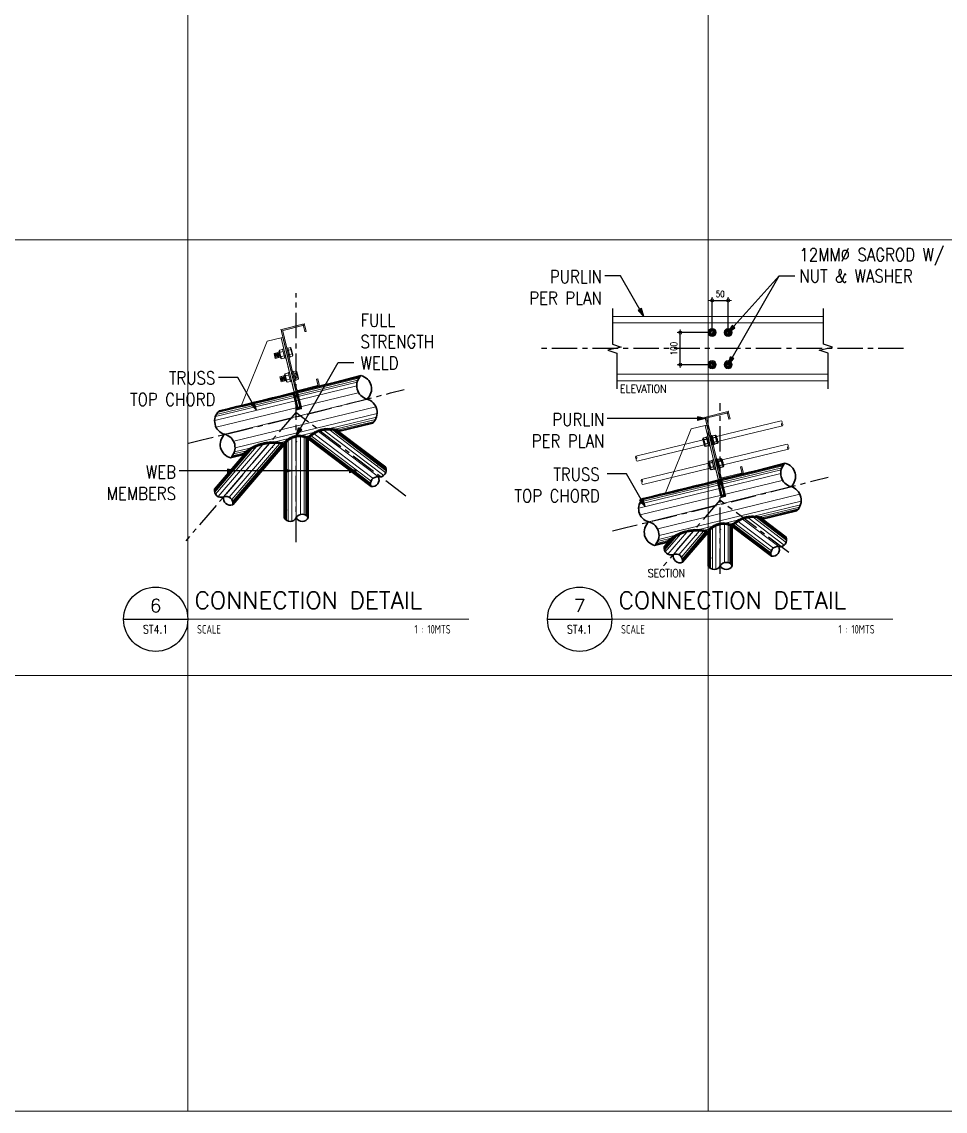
# Model space of a CAD drawing. Header units: millimetres. Extents: x -14320 to 437400, y -59080 to 73710.
# Drawn here: x 9203 to 12078, y 0 to 3390 of the extents above; entities that cross this region are included whole.
import ezdxf
from ezdxf.enums import TextEntityAlignment as Align

# ---------------------------------------------------------------- set-up
doc = ezdxf.new("R2010")
doc.units = ezdxf.units.MM
doc.header["$LTSCALE"] = 10
doc.header["$MEASUREMENT"] = 0
doc.linetypes.add('CENTER', pattern=[50.8, 31.75, -6.35, 6.35, -6.35])
for name, color, linetype in [('A-ANNO_DIM', 1, 'Continuous'), ('A-NEW', 240, 'Continuous'), ('A_LINE', 1, 'Continuous'), ('TARGET-MAIN', 1, 'Continuous')]:
    doc.layers.add(name, color=color, linetype=linetype)
for name, color, linetype, lineweight in [('A_DIM', 1, 'Continuous', 5), ('BOLT', 33, 'Continuous', 20), ('BOLT HOLES', 2, 'Continuous', 5), ('CEE STEEL PURLINS', 46, 'Continuous', 15), ('HATCH', 8, 'Continuous', 5), ('HATCH 000', 251, 'Continuous', 5), ('S-Anno-Text', 52, 'Continuous', 15), ('S-ANNO-WELD', 1, 'Continuous', 9), ('S-BEAM-IDEN', 2, 'Continuous', 9), ('S_Bolt', 9, 'Continuous', 9), ('S_BOLTS', 252, 'Continuous', 9), ('S_STEEL TRUSS', 5, 'Continuous', 30), ('SAG ROD', 33, 'Continuous', 15)]:
    doc.layers.add(name, color=color, linetype=linetype, lineweight=lineweight)
for name, color, linetype, lineweight, plot in [('GUIDE 000', 3, 'Continuous', 0, False), ('GUIDE 001', 214, 'Continuous', 0, False), ('S-DETL-GRID', 62, 'Continuous', 9, False)]:
    doc.layers.add(name, color=color, linetype=linetype, lineweight=lineweight, plot=plot)
doc.styles.add('1', font='simplex.shx', dxfattribs={"width": 0.85, "height": 40})
doc.styles.add('40', font='simplex.shx', dxfattribs={"width": 0.8, "height": 20})
doc.styles.add('ARCHITEXT', font='architxt.shx', dxfattribs={"width": 0.85})
doc.styles.add('SIMPLEX', font='SIMPLEX.shx', dxfattribs={"width": 1.1})
doc.dimstyles.new('ESCA10', dxfattribs={"dimtxt": 20, "dimasz": 0.25, "dimexe": 10, "dimexo": 10, "dimgap": 10, "dimtad": 1, "dimdec": 0, "dimrnd": 1, "dimdsep": 46, "dimtxsty": '40', "dimblk1": 'ESCADIM_ARW', "dimblk2": 'ESCADIM_ARW', "dimsah": 1, "dimcen": 50, "dimclrd": 1, "dimclre": 1, "dimclrt": 52, "dimadec": 0, "dimazin": 0, "dimtfac": 1, "dimtdec": 0, "dimtofl": 0, "dimtmove": 0, "dimatfit": 3, "dimldrblk": 'ESCADIM_ARW', "dimfxl": 1, "dimtolj": 1, "dimtzin": 0, "dimarcsym": 0})
doc.dimstyles.new('ESCA_ARW$7', dxfattribs={"dimtxt": 200, "dimasz": 1, "dimexe": 100, "dimexo": 100, "dimgap": 100, "dimtad": 1, "dimdec": 0, "dimrnd": 1, "dimdsep": 46, "dimtxsty": '1', "dimblk1": 'dim_arw', "dimblk2": 'dim_arw', "dimsah": 1, "dimcen": 50, "dimclrd": 1, "dimclre": 256, "dimclrt": 52, "dimadec": 0, "dimazin": 0, "dimtfac": 1, "dimtofl": 0, "dimtmove": 0, "dimatfit": 3, "dimldrblk": 'dim_arw', "dimfxl": 1, "dimtolj": 1, "dimtzin": 0, "dimarcsym": 0})
pattern_1 = [(75, (2767.4516, -1304.456), (-1.81111092, 0.4852857), []), (165, (2767.4516, -1304.456), (-0.4852857, -1.81111092), [])]
pattern_2 = [(75, (4087.5, -1577.1086), (-1.81111092, 0.4852857), []), (165, (4087.5, -1577.1086), (-0.4852857, -1.81111092), [])]

# ---------------------------------------------------------------- blocks, each defined once
blk = doc.blocks.new('EXT', base_point=(6.5784, 3.6597))
for p, q in [((6.5734, 3.6697), (6.5834, 3.6697)), ((6.5734, 3.6697), (6.5734, 3.6597)), ((6.5834, 3.6697), (6.5734, 3.6697)), ((6.5734, 3.6663), (6.5834, 3.6663)), ((6.575, 3.668), (6.5818, 3.668)), ((6.5834, 3.6597), (6.5834, 3.6697)), ((6.5734, 3.663), (6.5834, 3.663)), ((6.5734, 3.6597), (6.5834, 3.6597)), ((6.575, 3.6647), (6.5818, 3.6647)), ((6.575, 3.6613), (6.5818, 3.6613))]:
    blk.add_line(p, q)
blk = doc.blocks.new('BOLT', base_point=(6.579, 3.6798))
for p, q in [((6.571, 3.6847), (6.571, 3.6798)), ((6.575, 3.6847), (6.571, 3.6847)), ((6.575, 3.6858), (6.573, 3.6858)), ((6.575, 3.6798), (6.575, 3.6858)), ((6.575, 3.6858), (6.583, 3.6858)), ((6.575, 3.6847), (6.583, 3.6847)), ((6.585, 3.6858), (6.583, 3.6858)), ((6.583, 3.6798), (6.583, 3.6858)), ((6.587, 3.6847), (6.583, 3.6847)), ((6.587, 3.6798), (6.587, 3.6847))]:
    blk.add_line(p, q)
for centre, radius, start, end in [((6.573, 3.6833), 0.00241, 33.9696, 146.0304), ((6.579, 3.6777), 0.00805, 60.2058, 119.7942), ((6.585, 3.6833), 0.00241, 33.9696, 146.0304)]:
    blk.add_arc(centre, radius, start, end)
blk = doc.blocks.new('NUT20')
for p, q in [((0.0185, 0.0045), (-0.0185, 0.0045)), ((-0.0185, 0.0045), (-0.0185, 0)), ((-0.0185, 0), (0.0185, 0)), ((0.0185, 0), (0.0185, 0.0045))]:
    blk.add_line(p, q)
for name, p, xscale, yscale, zscale in [('BOLT', (0, 0.0045), 2.125, 2.666666666666667, 2.125), ('EXT', (0, 0.0205), 2, 2, 2)]:
    blk.add_blockref(name, p, dxfattribs=dict(xscale=xscale, yscale=yscale, zscale=zscale))
blk = doc.blocks.new('dim_arw')
h = blk.add_hatch(color=256)
h.paths.add_polyline_path([(-126, 29), (0, 0), (-126, -29, -0.115681), (-133, 0, -0.115681)])
h.paths.add_polyline_path([(-249, 58), (-126, 29, 0.115681), (-133, 0, 0.115681), (-126, -29), (-249, -58)])
for p, q in [((0, 0), (-249, 58)), ((-249, 58), (-249, -58)), ((0, 0), (-249, -58))]:
    blk.add_line(p, q)
blk = doc.blocks.new('A$C2DA53F6D')
blk.add_circle((0, -16.6), 18.9)
at = {"color": 1}
for radius in [9, 6.03]:
    blk.add_circle((0, -16.6), radius, dxfattribs=at)
at = {"layer": 'GUIDE 000'}
blk.add_point((0, -16.6), dxfattribs=at)
at = {"layer": 'S_Bolt', "color": 9, "linetype": 'Continuous', "ltscale": 0.5}
blk.add_lwpolyline([(-14.4, -24.9), (-14.4, -8.3), (0, 0), (14.4, -8.3), (14.4, -24.9), (0, -33.3)], close=True, dxfattribs=at)
at = {"layer": 'S_Bolt', "color": 251, "linetype": 'Continuous', "ltscale": 0.5}
blk.add_circle((0, -16.6), 14.4, dxfattribs=at)
blk = doc.blocks.new('CIR-1')
at = {"layer": 'A_DIM'}
for p, q in [((-2, 0), (2, 0)), ((0, -2), (0, 2))]:
    blk.add_line(p, q, dxfattribs=at)
at = {"layer": 'A_DIM', "color": 2}
blk.add_circle((0, 0), 1, dxfattribs=at)
blk = doc.blocks.new('*D243')
at = {"layer": 'A-ANNO_DIM', "color": 0, "lineweight": -2, "transparency": 16777216}
for p, q in [((11347.5, 2423), (11245.2, 2423)), ((11253.2, 2328), (11253.2, 2418)), ((11347.5, 2323), (11245.2, 2323))]:
    blk.add_line(p, q, dxfattribs=at)
at = {"layer": 'Defpoints', "color": 0, "transparency": 16777216}
for p in [(11253.2, 2423), (11352.5, 2423), (11352.5, 2323)]:
    blk.add_point(p, dxfattribs=at)
at = {"layer": 'A-ANNO_DIM', "color": 0, "lineweight": -2, "transparency": 16777216, "xscale": 5, "yscale": 5, "zscale": 5}
for p, rotation in [((11253.2, 2423), 90), ((11253.2, 2323), 270)]:
    blk.add_blockref('CIR-1', p, dxfattribs=dict(at, rotation=rotation))
at = {"layer": 'A-ANNO_DIM', "color": 3, "transparency": 16777216, "insert": (11233.2, 2373), "char_height": 20, "attachment_point": 5, "rotation": 90, "style": '40'}
blk.add_mtext('\\A1;100', dxfattribs=at)
blk = doc.blocks.new('ESCADIM_ARW')
at = {"color": 9}
blk.add_line((75, 0), (-75, 0), dxfattribs=at)
blk.add_circle((0, 0), 37.5, dxfattribs=at)
blk = doc.blocks.new('*D244')
at = {"layer": 'A-ANNO_DIM', "color": 0, "lineweight": -2, "transparency": 16777216}
for p, q in [((11352.5, 2428), (11352.5, 2531)), ((11357.5, 2523), (11397.5, 2523)), ((11402.5, 2428), (11402.5, 2531))]:
    blk.add_line(p, q, dxfattribs=at)
at = {"layer": 'Defpoints', "color": 0, "transparency": 16777216}
for p in [(11402.5, 2523), (11352.5, 2423), (11402.5, 2423)]:
    blk.add_point(p, dxfattribs=at)
at = {"layer": 'A-ANNO_DIM', "color": 0, "lineweight": -2, "transparency": 16777216, "xscale": 5, "yscale": 5, "zscale": 5, "rotation": 180}
blk.add_blockref('CIR-1', (11352.5, 2523), dxfattribs=at)
at = {"layer": 'A-ANNO_DIM', "color": 0, "lineweight": -2, "transparency": 16777216, "xscale": 5, "yscale": 5, "zscale": 5}
blk.add_blockref('CIR-1', (11402.5, 2523), dxfattribs=at)
at = {"layer": 'A-ANNO_DIM', "color": 3, "transparency": 16777216, "insert": (11377.5, 2543), "char_height": 20, "attachment_point": 5, "style": '40'}
blk.add_mtext('\\A1;50', dxfattribs=at)
blk = doc.blocks.new('TARGET-DWGLABEL')
at = {"layer": 'TARGET-MAIN'}
blk.add_line((-7.5, 0), (7.5, 0), dxfattribs=at)
blk.add_circle((0, 0), 7.5, dxfattribs=at)
at = {"layer": 'TARGET-MAIN', "color": 2, "style": 'ARCHITEXT', "width": 0.85}
blk.add_text('SCALE', height=2, dxfattribs=at).set_placement((9.66, -2.36), align=Align.MIDDLE_LEFT)
at = {"layer": 'TARGET-MAIN', "color": 6, "style": 'ARCHITEXT', "width": 0.85}
blk.add_attdef('DRAWING_TITLE', text='', height=5, dxfattribs=at).set_placement((9.08, 4.41), align=Align.MIDDLE_LEFT)
at = {"layer": 'TARGET-MAIN', "color": 4, "style": 'ARCHITEXT', "width": 0.85}
blk.add_attdef('DWG_NO.', text='', height=3, dxfattribs=at).set_placement((0, 3.17), align=Align.MIDDLE_CENTER)
at = {"layer": 'TARGET-MAIN', "color": 3, "style": 'ARCHITEXT', "width": 0.85}
blk.add_attdef('SHT_NO.', text='', height=2, dxfattribs=at).set_placement((-0.02, -2.36), align=Align.MIDDLE_CENTER)
at = {"layer": 'TARGET-MAIN', "color": 2, "style": 'ARCHITEXT', "width": 0.85}
blk.add_attdef('SCALE', text='', height=2, dxfattribs=at).set_placement((69.6, -2.36), align=Align.MIDDLE_RIGHT)

msp = doc.modelspace()

# ---------------------------------------------------------------- hatches: boundary and pattern name
at = {"layer": 'HATCH'}
h = msp.add_hatch(dxfattribs=at)
h.set_pattern_fill('ANSI37', color=256, scale=15, angle=30, style=0)
h.set_pattern_definition(pattern_1)
h.paths.add_polyline_path([(10075.3, 2185.7), (10062.3, 2239.1), (10057.5, 2238), (10069.3, 2189.4), (10063.4, 2188), (10051.6, 2236.5), (10046.7, 2235.4), (10059.8, 2181.9)])
h = msp.add_hatch(dxfattribs=at)
h.set_pattern_fill('ANSI37', color=256, scale=15, angle=30, style=0)
h.set_pattern_definition(pattern_1)
h.paths.add_polyline_path([(10052.6, 2232.3), (10052.1, 2234.5), (9887.9, 2194.7), (9888.4, 2192.5)])
h.paths.add_polyline_path([(10052.1, 2234.5), (10051.7, 2236.1), (9887.5, 2196.3), (9887.9, 2194.7)])
h.paths.add_polyline_path([(10051.7, 2236.1), (10051.6, 2236.5), (9887.4, 2196.6), (9887.5, 2196.3)])
h.paths.add_polyline_path([(10052.8, 2231.7), (10052.6, 2232.3), (9888.4, 2192.5), (9888.6, 2191.7)])
h = msp.add_hatch(dxfattribs=at)
h.set_pattern_fill('ANSI37', color=256, scale=15, angle=30, style=0)
h.set_pattern_definition([(255, (20587.4516, 5625.544), (1.81111092, -0.4852857), []), (345, (20587.4516, 5625.544), (0.4852857, 1.81111092), [])])
h.paths.add_polyline_path([(10188.4, 2115.3, -0.001743), (10188.9, 2115.1), (10197, 2117.1, 0.00145), (10196.5, 2117.3)])
h.paths.add_polyline_path([(10185.6, 2116.3, -0.008612), (10188.4, 2115.3), (10196.5, 2117.3, 0.007278), (10194.1, 2118.4)])
h.paths.add_polyline_path([(10181.3, 2117.7, -0.013355), (10185.6, 2116.3), (10194.1, 2118.4, 0.01105), (10190.5, 2119.9)])
h.paths.add_polyline_path([(10170.8, 2120, -0.031932), (10181.3, 2117.7), (10190.5, 2119.9, 0.024848), (10182, 2122.7)])
h.paths.add_polyline_path([(10145.1, 2119.8, -0.076766), (10170.8, 2120), (10182, 2122.7, 0.040411), (10167.9, 2125.4)])
h.paths.add_polyline_path([(10109.1, 2111.1), (10131.9, 2116.7, -0.040137), (10145.1, 2119.8), (10167.9, 2125.4, 0.174295)])
h.paths.add_polyline_path([(10109.1, 2111.1, 0.040411), (10097.7, 2102.2), (10109, 2105, -0.076766), (10131.9, 2116.7)])
h.paths.add_polyline_path([(10093.8, 2098.4, 0.018734), (10089.6, 2100.3), (10080, 2097.9, -0.039968), (10088.7, 2095.2), (10100.6, 2098.1, -0.031932), (10109, 2105), (10097.7, 2102.2, 0.015193)])
h.paths.add_polyline_path([(10088.7, 2095.2, -0.016723), (10092.2, 2093.7), (10097.4, 2095, -0.013355), (10100.6, 2098.1)])
h.paths.add_polyline_path([(10094.4, 2092.6), (10095.5, 2092.8, -0.008612), (10097.4, 2095), (10092.2, 2093.7, -0.010803)])
h.paths.add_polyline_path([(10094.4, 2092.6, -0.002796), (10095, 2092.3, -0.002227), (10095.5, 2092.8)])
h.paths.add_polyline_path([(10057.5, 2098.6), (10057.5, 2098.5, -0.099949), (10080, 2097.9), (10089.6, 2100.3, 0.049872), (10077.7, 2103.5)])
h.paths.add_polyline_path([(10057.5, 2098.6), (10077.7, 2103.5, 0.081989), (10057.5, 2103.6)])
h.paths.add_polyline_path([(10030.2, 2092), (10057.5, 2098.6), (10057.5, 2103.6, 0.120904)])
h.paths.add_polyline_path([(10021.1, 2083.7), (10030.7, 2086, -0.11554), (10053.9, 2097.7), (10030.2, 2092, 0.049872)])
h.paths.add_polyline_path([(10017.9, 2079.8, 0.012476), (10011.3, 2081.3), (9998.4, 2078.2, -0.023577), (10010.7, 2076.3), (10024.2, 2079.6, -0.039968), (10030.7, 2086), (10021.1, 2083.7, 0.02021)])
h.paths.add_polyline_path([(10010.7, 2076.3, -0.010034), (10015.8, 2075.2), (10021.8, 2076.6, -0.016723), (10024.2, 2079.6)])
h.paths.add_polyline_path([(10015.8, 2075.2, -0.006501), (10019.2, 2074.3), (10020.4, 2074.6, -0.010803), (10021.8, 2076.6)])
h.paths.add_polyline_path([(10019.2, 2074.3, -0.00147), (10019.9, 2074.1, -0.000572), (10020, 2074, -0.003281), (10020.4, 2074.6)])
h.paths.add_polyline_path([(9974, 2078.4, -0.046304), (9998.4, 2078.2), (10011.3, 2081.3, 0.030035), (9995, 2083.5)])
h.paths.add_polyline_path([(9974, 2078.4), (9995, 2083.5, 0.030092), (9978.5, 2083.7)])
h.paths.add_polyline_path([(9913.5, 2063.7), (9934.5, 2068.8, -0.077323), (9974, 2078.4), (9978.5, 2083.7, 0.126055)])
h.paths.add_polyline_path([(9900, 2054.3), (9913, 2057.4, -0.046304), (9934.5, 2068.8), (9913.5, 2063.7, 0.030035)])
h.paths.add_polyline_path([(9892.1, 2047.6), (9902.9, 2050.2, -0.023577), (9913, 2057.4), (9900, 2054.3, 0.018946)])
h.paths.add_polyline_path([(9888.8, 2044.4), (9898.8, 2046.8, -0.010034), (9902.9, 2050.2), (9892.1, 2047.6, 0.008474)])
h.paths.add_polyline_path([(9886.6, 2042.2), (9896.2, 2044.5, -0.006501), (9898.8, 2046.8), (9888.8, 2044.4, 0.005589)])
h.paths.add_polyline_path([(9886.6, 2042.2, 0.002164), (9885.8, 2041.3), (9895.3, 2043.6, -0.002459), (9896.2, 2044.5)])
h = msp.add_hatch(dxfattribs=at)
h.set_pattern_fill('ANSI37', color=256, scale=15, angle=30, style=0)
h.set_pattern_definition(pattern_2)
h.paths.add_polyline_path([(11395.4, 1913.1), (11382.4, 1966.5), (11377.5, 1965.3), (11389.3, 1916.7), (11383.5, 1915.3), (11371.7, 1963.9), (11366.8, 1962.7), (11379.8, 1909.3)])
h = msp.add_hatch(dxfattribs=at)
h.set_pattern_fill('ANSI37', color=256, scale=15, angle=30, style=0)
h.set_pattern_definition(pattern_2)
h.paths.add_polyline_path([(11372.7, 1959.6), (11372.1, 1961.9), (11207.9, 1922.1), (11208.5, 1919.8)])
h.paths.add_polyline_path([(11372.1, 1961.9), (11371.8, 1963.4), (11207.5, 1923.6), (11207.9, 1922.1)])
h.paths.add_polyline_path([(11371.8, 1963.4), (11371.7, 1963.9), (11207.5, 1923.9), (11207.5, 1923.6)])
h.paths.add_polyline_path([(11372.8, 1959), (11372.7, 1959.6), (11208.5, 1919.8), (11208.6, 1919.1)])
h = msp.add_hatch(dxfattribs=at)
h.set_pattern_fill('ANSI37', color=256, scale=15, angle=30, style=0)
h.set_pattern_definition([(255, (21907.5, 5352.8914), (1.81111092, -0.4852857), []), (345, (21907.5, 5352.8914), (0.4852857, 1.81111092), [])])
h.paths.add_polyline_path([(11508.4, 1842.7, -0.001743), (11509, 1842.5), (11517, 1844.4, 0.00145), (11516.6, 1844.7)])
h.paths.add_polyline_path([(11505.7, 1843.7, -0.008612), (11508.4, 1842.7), (11516.6, 1844.7, 0.007278), (11514.2, 1845.7)])
h.paths.add_polyline_path([(11501.4, 1845, -0.013355), (11505.7, 1843.7), (11514.2, 1845.7, 0.01105), (11510.5, 1847.2)])
h.paths.add_polyline_path([(11490.9, 1847.3, -0.031932), (11501.4, 1845), (11510.5, 1847.2, 0.024848), (11502.1, 1850)])
h.paths.add_polyline_path([(11465.1, 1847.2, -0.076766), (11490.9, 1847.3), (11502.1, 1850, 0.040411), (11487.9, 1852.7)])
h.paths.add_polyline_path([(11429.1, 1838.5), (11452, 1844, -0.040137), (11465.1, 1847.2), (11487.9, 1852.7, 0.174295)])
h.paths.add_polyline_path([(11429.1, 1838.5, 0.040411), (11417.8, 1829.6), (11429, 1832.3, -0.076766), (11452, 1844)])
h.paths.add_polyline_path([(11413.9, 1825.8, 0.018734), (11409.6, 1827.6), (11400.1, 1825.3, -0.039968), (11408.8, 1822.6), (11420.7, 1825.5, -0.031932), (11429, 1832.3), (11417.8, 1829.6, 0.015193)])
h.paths.add_polyline_path([(11408.8, 1822.6, -0.016723), (11412.2, 1821), (11417.5, 1822.3, -0.013355), (11420.7, 1825.5)])
h.paths.add_polyline_path([(11414.4, 1819.9), (11415.5, 1820.2, -0.008612), (11417.5, 1822.3), (11412.2, 1821, -0.010803)])
h.paths.add_polyline_path([(11414.4, 1819.9, -0.002796), (11415, 1819.6, -0.002227), (11415.5, 1820.2)])
h.paths.add_polyline_path([(11377.5, 1826), (11377.5, 1825.8, -0.099949), (11400.1, 1825.3), (11409.6, 1827.6, 0.049872), (11397.7, 1830.9)])
h.paths.add_polyline_path([(11377.5, 1826), (11397.7, 1830.9, 0.081989), (11377.5, 1830.9)])
h.paths.add_polyline_path([(11350.3, 1819.4), (11377.5, 1826), (11377.5, 1830.9, 0.120904)])
h.paths.add_polyline_path([(11341.2, 1811), (11350.7, 1813.3, -0.11554), (11373.9, 1825.1), (11350.3, 1819.4, 0.049872)])
h.paths.add_polyline_path([(11338, 1807.1, 0.012476), (11331.3, 1808.6), (11318.4, 1805.5, -0.023577), (11330.7, 1803.7), (11344.3, 1806.9, -0.039968), (11350.7, 1813.3), (11341.2, 1811, 0.02021)])
h.paths.add_polyline_path([(11330.7, 1803.7, -0.010034), (11335.9, 1802.5), (11341.9, 1804, -0.016723), (11344.3, 1806.9)])
h.paths.add_polyline_path([(11335.9, 1802.5, -0.006501), (11339.2, 1801.7), (11340.4, 1802, -0.010803), (11341.9, 1804)])
h.paths.add_polyline_path([(11339.2, 1801.7, -0.00147), (11340, 1801.5, -0.000572), (11340, 1801.3, -0.003281), (11340.4, 1802)])
h.paths.add_polyline_path([(11294, 1805.7, -0.046304), (11318.4, 1805.5), (11331.3, 1808.6, 0.030035), (11315, 1810.8)])
h.paths.add_polyline_path([(11294, 1805.7), (11315, 1810.8, 0.030092), (11298.6, 1811)])
h.paths.add_polyline_path([(11233.6, 1791.1), (11254.6, 1796.2, -0.077323), (11294, 1805.7), (11298.6, 1811, 0.126055)])
h.paths.add_polyline_path([(11220.1, 1781.7), (11233, 1784.8, -0.046304), (11254.6, 1796.2), (11233.6, 1791.1, 0.030035)])
h.paths.add_polyline_path([(11212.2, 1774.9), (11222.9, 1777.5, -0.023577), (11233, 1784.8), (11220.1, 1781.7, 0.018946)])
h.paths.add_polyline_path([(11208.8, 1771.7), (11218.8, 1774.1, -0.010034), (11222.9, 1777.5), (11212.2, 1774.9, 0.008474)])
h.paths.add_polyline_path([(11206.7, 1769.5), (11216.3, 1771.9, -0.006501), (11218.8, 1774.1), (11208.8, 1771.7, 0.005589)])
h.paths.add_polyline_path([(11206.7, 1769.5, 0.002164), (11205.9, 1768.7), (11215.3, 1771, -0.002459), (11216.3, 1771.9)])
at = {"layer": 'HATCH 000'}
h = msp.add_hatch(color=33, dxfattribs=at)
edge = h.paths.add_edge_path()
edge.add_line((10088.6, 2426.7), (10084.4, 2444.2))
edge.add_arc((10078.5, 2442.8), 6, 13.6969, 103.6969)
edge.add_line((10077.1, 2448.6), (10015.9, 2433.7))
edge.add_arc((10017.3, 2427.9), 6, 103.6969, 193.6969)
edge.add_line((10011.5, 2426.4), (10056, 2243.7))
edge.add_arc((10061.9, 2245.1), 6, 193.6969, 283.6969)
edge.add_line((10063.3, 2239.2), (10124.5, 2254.2))
edge.add_arc((10123.1, 2260), 6, 283.6969, 373.6969)
edge.add_line((10128.9, 2261.4), (10124.7, 2278.9))
edge.add_line((10124.7, 2278.9), (10120.8, 2278))
edge.add_line((10120.8, 2278), (10125, 2260.5))
edge.add_arc((10123.1, 2260), 2, -76.3031, 13.6969, ccw=False)
edge.add_line((10123.6, 2258), (10062.3, 2243.1))
edge.add_arc((10061.9, 2245.1), 2, 193.6969, 283.6969, ccw=False)
edge.add_line((10059.9, 2244.6), (10015.4, 2427.4))
edge.add_arc((10017.3, 2427.9), 2, 103.6969, 193.6969, ccw=False)
edge.add_line((10016.8, 2429.8), (10078, 2444.7))
edge.add_arc((10078.5, 2442.8), 2, 13.6969, 103.6969, ccw=False)
edge.add_line((10080.5, 2443.2), (10084.7, 2425.8))
edge.add_line((10084.7, 2425.8), (10088.6, 2426.7))
h = msp.add_hatch(color=33, dxfattribs=at)
edge = h.paths.add_edge_path()
edge.add_line((11408.7, 2154), (11404.4, 2171.5))
edge.add_arc((11398.6, 2170.1), 6, 13.6969, 103.6969)
edge.add_line((11397.1, 2175.9), (11335.9, 2161))
edge.add_arc((11337.4, 2155.2), 6, 103.6969, 193.6969)
edge.add_line((11331.5, 2153.8), (11376.1, 1971))
edge.add_arc((11381.9, 1972.4), 6, 193.6969, 283.6969)
edge.add_line((11383.3, 1966.6), (11444.6, 1981.5))
edge.add_arc((11443.1, 1987.3), 6, 283.6969, 373.6969)
edge.add_line((11449, 1988.8), (11444.7, 2006.2))
edge.add_line((11444.7, 2006.2), (11440.8, 2005.3))
edge.add_line((11440.8, 2005.3), (11445.1, 1987.8))
edge.add_arc((11443.1, 1987.3), 2, -76.3031, 13.6969, ccw=False)
edge.add_line((11443.6, 1985.4), (11382.4, 1970.5))
edge.add_arc((11381.9, 1972.4), 2, 193.6969, 283.6969, ccw=False)
edge.add_line((11380, 1971.9), (11335.4, 2154.7))
edge.add_arc((11337.4, 2155.2), 2, 103.6969, 193.6969, ccw=False)
edge.add_line((11336.9, 2157.1), (11398.1, 2172.1))
edge.add_arc((11398.6, 2170.1), 2, 13.6969, 103.6969, ccw=False)
edge.add_line((11400.5, 2170.6), (11404.8, 2153.1))
edge.add_line((11404.8, 2153.1), (11408.7, 2154))

# ---------------------------------------------------------------- linework, layer by layer
for p, q in [((11348.3, 2102.1), (11351.8, 2102.9)), ((11355.3, 2073.3), (11348.3, 2102.1)), ((11351.8, 2102.9), (11358.8, 2074.2)), ((11324.2, 2089.2), (11328, 2073.7)), ((11335, 2098.8), (11338.5, 2099.7)), ((11342.1, 2070.1), (11335, 2098.8)), ((11338.5, 2099.7), (11345.6, 2070.9)), ((11345.6, 2070.9), (11342.1, 2070.1)), ((11358.8, 2074.2), (11355.3, 2073.3)), ((11369.6, 2083.8), (11365.8, 2099.3)), ((11342, 2016.4), (11345.8, 2000.8)), ((11352.8, 2026), (11356.3, 2026.8)), ((11359.8, 1997.2), (11352.8, 2026)), ((11356.3, 2026.8), (11363.3, 1998.1)), ((11366, 2029.2), (11369.5, 2030.1)), ((11373, 2000.4), (11366, 2029.2)), ((11369.5, 2030.1), (11376.5, 2001.3)), ((11376.5, 2001.3), (11373, 2000.4)), ((11387.3, 2010.9), (11383.6, 2026.5)), ((11363.3, 1998.1), (11359.8, 1997.2))]:
    msp.add_line(p, q)
at = {"color": 1}
for points in [[(11041.7, 2498), (11041.7, 2386.9), (11069.5, 2377.7), (11027.8, 2368.3), (11055.6, 2359.1), (11055.6, 2248)], [(11713.3, 2248), (11713.3, 2359.1), (11685.5, 2368.3), (11727.2, 2377.7), (11699.4, 2386.9), (11699.4, 2498)]]:
    msp.add_lwpolyline(points, dxfattribs=at)
at = {"layer": 'A-NEW', "color": 253, "linetype": 'CENTER', "ltscale": 0.25}
for p, q in [((10057.5, 1770.3), (10057.5, 2545.7)), ((11948.6, 2373), (10806.4, 2373)), ((11377.5, 1671.7), (11377.5, 2203.3))]:
    msp.add_line(p, q, dxfattribs=at)
for points in [[(10399.3, 1914), (10056, 2174.2), (9714.1, 1774.7)], [(11591.4, 1738.3), (11376, 1901.6), (11201.1, 1697.1)]]:
    msp.add_lwpolyline(points, dxfattribs=at)
for centre in [(2745, 31593.3), (4065, 31320.6)]:
    msp.add_arc(centre, 30327.5, 283.29975, 284.60714, dxfattribs=at)
at = {"layer": 'A_LINE', "color": 1, "lineweight": 13}
for p, q in [((9520, 1531), (10594.9, 1531)), ((10840, 1531), (11915, 1531))]:
    msp.add_line(p, q, dxfattribs=at)
at = {"layer": 'BOLT HOLES'}
for centre in [(11352.5, 2423), (11402.5, 2423), (11352.5, 2323), (11402.5, 2323)]:
    msp.add_circle(centre, 8, dxfattribs=at)
at = {"layer": 'CEE STEEL PURLINS'}
for p, q in [((11041.7, 2473), (11699.4, 2473)), ((11041.7, 2453), (11699.4, 2453)), ((11055.6, 2293), (11713.3, 2293)), ((11055.6, 2273), (11713.3, 2273))]:
    msp.add_line(p, q, dxfattribs=at)
for points in [[(10088.6, 2426.7), (10084.4, 2444.2, 0.414214), (10077.1, 2448.6), (10015.9, 2433.7, 0.414214), (10011.5, 2426.4), (10056, 2243.7, 0.414214), (10063.3, 2239.2), (10124.5, 2254.2, 0.414214), (10128.9, 2261.4), (10124.7, 2278.9), (10120.8, 2278), (10125, 2260.5, -0.414214), (10123.6, 2258), (10062.3, 2243.1, -0.414214), (10059.9, 2244.6), (10015.4, 2427.4, -0.414214), (10016.8, 2429.8), (10078, 2444.7, -0.414214), (10080.5, 2443.2), (10084.7, 2425.8), (10088.6, 2426.7)], [(11408.7, 2154), (11404.4, 2171.5, 0.414214), (11397.1, 2175.9), (11335.9, 2161, 0.414214), (11331.5, 2153.8), (11376.1, 1971, 0.414214), (11383.3, 1966.6), (11444.6, 1981.5, 0.414214), (11449, 1988.8), (11444.7, 2006.2), (11440.8, 2005.3), (11445.1, 1987.8, -0.414214), (11443.6, 1985.4), (11382.4, 1970.5, -0.414214), (11380, 1971.9), (11335.4, 2154.7, -0.414214), (11336.9, 2157.1), (11398.1, 2172.1, -0.414214), (11400.5, 2170.6), (11404.8, 2153.1), (11408.7, 2154)]]:
    msp.add_lwpolyline(points, format="xyb", dxfattribs=at)
at = {"layer": 'GUIDE 001'}
for p in [(10082.9, 2450), (10010.1, 2432.3), (10057.5, 2237.8), (10130.3, 2255.6), (11403, 2177.4), (11330.1, 2159.6), (9984.6, 2065.5), (10309.3, 2008.8), (11450.4, 1982.9), (9828.3, 1946.9), (11377.5, 1965.2), (10032, 1871.1), (11228.2, 1767.6), (11304.6, 1792.9), (11555.7, 1792), (11352, 1721.3)]:
    msp.add_point(p, dxfattribs=at)
at = {"layer": 'HATCH', "color": 250}
for p, q in [((10249.6, 2275.2), (9809.1, 2168.4)), ((10252.7, 2280.8), (9812.8, 2174.1)), ((10254.7, 2283.7), (9815.4, 2177.2)), ((10256.4, 2285.7), (9817.7, 2179.4)), ((10246.2, 2256.8), (9803.9, 2149.6)), ((10247.2, 2268.5), (9806.1, 2161.5)), ((10250.8, 2235.8), (9808.5, 2128.5)), ((10278.1, 2216.2), (9835.7, 2106.8)), ((10305.1, 2192.3), (9862.8, 2085)), ((10309.8, 2171.2), (9867.5, 2064)), ((10307.6, 2159.2), (9974, 2078.4)), ((10304.6, 2152.4), (10170.8, 2120)), ((10300.8, 2146.6), (10181.3, 2117.7)), ((10298.2, 2143.6), (10185.6, 2116.3)), ((10296, 2141.4), (10188.4, 2115.3)), ((10109, 2105), (10080, 2097.9)), ((10113.5, 2108), (10296.7, 1969.1)), ((10127.1, 2114.9), (10313.5, 1973.7)), ((10143.7, 2119.6), (10330.3, 1978.2)), ((10159.9, 2120.9), (10336.6, 1986.9)), ((10170.2, 2120), (10338, 1992.9)), ((10176.7, 2118.9), (10338, 1996.6)), ((10182.6, 2117.3), (10337.4, 2000)), ((10186, 2116.2), (10336.8, 2001.9)), ((10188.5, 2115.3), (10336.3, 2003.3)), ((9933.5, 2068.4), (9806.2, 1919.7)), ((9953.3, 2075), (9814.3, 1912.5)), ((9974.4, 2078.4), (9831.6, 1911.6)), ((9992.7, 2078.6), (9849, 1910.8)), ((10005.6, 2077.2), (9857.1, 1903.6)), ((10012, 2076), (9859.7, 1898.1)), ((10019.9, 2074.1), (9860.2, 1887.5)), ((10019, 2074.4), (9860.4, 1889)), ((10015.3, 2075.3), (9860.5, 1894.4)), ((10017.8, 2074.7), (9860.6, 1891)), ((9934.5, 2068.8), (9865.3, 2052)), ((10030.7, 2086), (9998.4, 2078.2)), ((10024.2, 2079.6), (10010.7, 2076.3)), ((10021.8, 2076.6), (10015.8, 2075.2)), ((10020.4, 2074.6), (10019.2, 2074.3)), ((10020.1, 2074.2), (10020.1, 1846.2)), ((10020.9, 2075.3), (10020.9, 1844.9)), ((10022, 2076.9), (10022, 1843.3)), ((10024.4, 2079.8), (10024.4, 1840.8)), ((10027.4, 2083), (10027.4, 1838.5)), ((10032.9, 2087.8), (10032.9, 1836)), ((10043.7, 2094.2), (10043.7, 1835.8)), ((10057.5, 2098.5), (10057.5, 1846.5)), ((10071.2, 2099.2), (10071.2, 1857.1)), ((10082, 2097.5), (10082, 1856.9)), ((10087.5, 2095.7), (10087.5, 1854.4)), ((10100.6, 2098.1), (10088.7, 2095.2)), ((10090.5, 2094.5), (10090.5, 1852.1)), ((10097.4, 2095), (10092.2, 2093.7)), ((10092.9, 2093.4), (10092.9, 1849.6)), ((10094, 2092.8), (10094, 1848)), ((10095.5, 2092.8), (10094.4, 2092.6)), ((10094.8, 2092.3), (10094.8, 1846.7)), ((10095, 2092.4), (10290.8, 1944)), ((10095.6, 2092.9), (10290.2, 1945.4)), ((10096.3, 2093.8), (10289.6, 1947.3)), ((10098, 2095.5), (10289, 1950.7)), ((10100.1, 2097.6), (10289, 1954.5)), ((10104.4, 2101.4), (10290.4, 1960.4)), ((9905, 2051.8), (9802.7, 1932.3)), ((9912.8, 2057.4), (9802.8, 1928.8)), ((9900.2, 2048), (9802.8, 1934.2)), ((9896, 2044.3), (9803.1, 1935.8)), ((9920.9, 2062.2), (9803.6, 1925.2)), ((9896.2, 2044.5), (9853.7, 2034.2)), ((9898.8, 2046.8), (9855.9, 2036.4)), ((9902.9, 2050.2), (9858.5, 2039.4)), ((9913, 2057.4), (9862.3, 2045.2)), ((11569.6, 2002.5), (11129.1, 1895.8)), ((11572.7, 2008.1), (11132.9, 1901.5)), ((11574.8, 2011), (11135.5, 1904.5)), ((11576.5, 2013.1), (11137.7, 1906.7)), ((11566.2, 1984.1), (11123.9, 1876.9)), ((11567.2, 1995.8), (11126.1, 1888.9)), ((11570.9, 1963.1), (11128.6, 1855.9)), ((11598.1, 1943.6), (11155.7, 1834.1)), ((11625.2, 1919.6), (11182.9, 1812.4)), ((11629.8, 1898.6), (11187.6, 1791.4)), ((11627.6, 1886.6), (11294, 1805.7)), ((11624.6, 1879.7), (11490.9, 1847.3)), ((11620.9, 1874), (11501.4, 1845)), ((11618.3, 1871), (11505.7, 1843.7)), ((11616, 1868.8), (11508.4, 1842.7)), ((11429, 1832.3), (11400.1, 1825.3)), ((11433.5, 1835.3), (11543.1, 1752.3)), ((11447.2, 1842.3), (11559.9, 1756.8)), ((11463.8, 1847), (11576.7, 1761.4)), ((11479.9, 1848.2), (11583.1, 1770.1)), ((11490.2, 1847.4), (11584.5, 1776)), ((11496.7, 1846.2), (11584.4, 1779.7)), ((11502.7, 1844.7), (11583.9, 1783.1)), ((11506, 1843.6), (11583.3, 1785)), ((11508.6, 1842.6), (11582.7, 1786.5)), ((11273.4, 1802.3), (11214.2, 1733.2)), ((11294.4, 1805.8), (11231.6, 1732.4)), ((11312.7, 1806), (11249, 1731.5)), ((11325.7, 1804.6), (11257, 1724.3)), ((11332, 1803.4), (11259.6, 1718.8)), ((11340, 1801.5), (11260.1, 1708.2)), ((11335.3, 1802.7), (11260.4, 1715.2)), ((11339.1, 1801.7), (11260.4, 1709.7)), ((11337.8, 1802), (11260.6, 1711.7)), ((11350.7, 1813.3), (11318.4, 1805.5)), ((11344.3, 1806.9), (11330.7, 1803.7)), ((11341.9, 1804), (11335.9, 1802.5)), ((11340.4, 1802), (11339.2, 1801.7)), ((11340.1, 1801.5), (11340.1, 1696.5)), ((11340.9, 1802.7), (11340.9, 1695.2)), ((11342.1, 1804.3), (11342.1, 1693.5)), ((11344.4, 1807.1), (11344.4, 1691)), ((11347.4, 1810.3), (11347.4, 1688.8)), ((11353, 1815.1), (11353, 1686.3)), ((11363.7, 1821.6), (11363.7, 1686.1)), ((11377.5, 1825.8), (11377.5, 1696.7)), ((11391.3, 1826.6), (11391.3, 1707.3)), ((11402, 1824.8), (11402, 1707.1)), ((11407.6, 1823), (11407.6, 1704.6)), ((11420.7, 1825.5), (11408.8, 1822.6)), ((11410.6, 1821.8), (11410.6, 1702.4)), ((11417.5, 1822.3), (11412.2, 1821)), ((11412.9, 1820.7), (11412.9, 1699.9)), ((11414.1, 1820.1), (11414.1, 1698.3)), ((11415.5, 1820.2), (11414.4, 1819.9)), ((11414.9, 1819.7), (11414.9, 1696.9)), ((11415, 1819.7), (11537.2, 1727.1)), ((11415.6, 1820.3), (11536.6, 1728.6)), ((11416.4, 1821.2), (11536, 1730.5)), ((11418, 1822.9), (11535.4, 1733.9)), ((11420.2, 1825), (11535.4, 1737.6)), ((11424.4, 1828.7), (11536.8, 1743.5)), ((11216.3, 1771.9), (11173.8, 1761.6)), ((11218.8, 1774.1), (11176, 1763.8)), ((11222.9, 1777.5), (11178.6, 1766.8)), ((11233, 1784.8), (11182.4, 1772.5)), ((11254.6, 1796.2), (11185.4, 1779.4)), ((11225.1, 1779.2), (11202.6, 1753)), ((11232.9, 1784.7), (11202.8, 1749.5)), ((11220.2, 1775.3), (11202.8, 1755)), ((11216, 1771.6), (11203.1, 1756.5)), ((11241, 1789.6), (11203.6, 1745.9)), ((11253.5, 1795.7), (11206.2, 1740.4))]:
    msp.add_line(p, q, dxfattribs=at)
at = {"layer": 'S-BEAM-IDEN'}
for points in [[(10010.2, 2406.6), (10016, 2408), (10069.3, 2189.4), (10063.4, 2188)], [(10051.6, 2236.5), (9887.4, 2196.6), (9967.4, 2396.1), (10010.2, 2406.6)], [(11371.7, 1963.9), (11207.5, 1923.9), (11287.5, 2123.5), (11330.2, 2133.9)], [(11330.2, 2133.9), (11336, 2135.3), (11389.3, 1916.7), (11383.5, 1915.3)]]:
    msp.add_lwpolyline(points, close=True, dxfattribs=at)
at = {"layer": 'S-DETL-GRID'}
for p, q in [((9720, 6780), (9720, 0)), ((11340, 6780), (11340, 0)), ((14580, 2712), (4860, 2712)), ((14580, 1356), (4860, 1356))]:
    msp.add_line(p, q, dxfattribs=at)
at = {"layer": 'S-DETL-GRID', "color": 252}
msp.add_lwpolyline([(4860, 6780), (14580, 6780), (14580, 0), (4860, 0)], close=True, dxfattribs=at)
at = {"layer": 'S_BOLTS'}
for p, q in [((10028.2, 2374.7), (10031.7, 2375.6)), ((10035.2, 2346), (10028.2, 2374.7)), ((10031.7, 2375.6), (10038.7, 2346.8)), ((10038.7, 2346.8), (10035.2, 2346)), ((10049.5, 2302.7), (10046, 2301.9)), ((10053, 2273.1), (10046, 2301.9)), ((10049.5, 2302.7), (10056.5, 2274)), ((10056.5, 2274), (10053, 2273.1)), ((11348.3, 2102.1), (11351.7, 2102.9)), ((11355.3, 2073.3), (11348.3, 2102.1)), ((11351.7, 2102.9), (11358.8, 2074.2)), ((11358.8, 2074.2), (11355.3, 2073.3))]:
    msp.add_line(p, q, dxfattribs=at)
at = {"layer": 'S_STEEL TRUSS', "linetype": 'Continuous', "ltscale": 2000}
for points in [[(10259.6, 2288.9, 0.598668), (10278.1, 2216.2, 0.598668), (10259.6, 2288.9)], [(9852.9, 2033.3, 0.602277), (9834.9, 2106.4, 0.59155), (9852.9, 2033.3)], [(11579.6, 2016.3, 0.598668), (11598.1, 1943.6, 0.598668), (11579.6, 2016.3)], [(10290.8, 1943.8, -0.598668), (10313.5, 1973.7, -0.598668), (10290.8, 1943.8)], [(9860.1, 1887.2, 0.598668), (9831.6, 1911.6, 0.598668), (9860.1, 1887.2)], [(10095, 1846.5, 0.598668), (10057.5, 1846.5, 0.598668), (10095, 1846.5)], [(11172.9, 1760.7, 0.602277), (11154.9, 1833.7, 0.59155), (11172.9, 1760.7)], [(11260.1, 1708, 0.598668), (11231.6, 1732.4, 0.598668), (11260.1, 1708)], [(11537.3, 1726.9, -0.598668), (11559.9, 1756.8, -0.598668), (11537.3, 1726.9)], [(11415, 1696.7, 0.598668), (11377.5, 1696.7, 0.598668), (11415, 1696.7)]]:
    msp.add_lwpolyline(points, format="xyb", close=True, dxfattribs=at)
for points in [[(10278.1, 2216.2, -0.574278), (10295.6, 2141.1), (10188.9, 2115.1)], [(9834.9, 2106.4, -0.595004), (9817.8, 2179.2)], [(10313.5, 1973.7, 0.598668), (10336.2, 2003.6), (10188.9, 2115.1)], [(10057.5, 1846.5, -0.598668), (10020, 1846.5), (10020, 2074)], [(9831.6, 1911.6, -0.598668), (9803.1, 1936), (9895.3, 2043.6)], [(11598.1, 1943.6, -0.574278), (11615.7, 1868.5), (11509, 1842.5)], [(11154.9, 1833.7, -0.595004), (11137.8, 1906.5)], [(11559.9, 1756.8, 0.598668), (11582.6, 1786.7), (11509, 1842.5)], [(11377.5, 1696.7, -0.598668), (11340, 1696.7), (11340, 1801.3)], [(11231.6, 1732.4, -0.598668), (11203.1, 1756.7), (11215.3, 1771)]]:
    msp.add_lwpolyline(points, format="xyb", dxfattribs=at)
for points in [[(10020, 2074), (9860.1, 1887.2)], [(10095, 2092.3), (10095, 1846.5)], [(10095, 2092.3), (10290.8, 1943.8)], [(9895.3, 2043.6), (9852.9, 2033.3)], [(11340, 1801.3), (11260.1, 1708)], [(11415, 1819.6), (11415, 1696.7)], [(11415, 1819.6), (11537.3, 1726.9)], [(11215.3, 1771), (11172.9, 1760.7)]]:
    msp.add_lwpolyline(points, dxfattribs=at)
for centre, radius, start, end in [((2745, 31593.3), 30252.5, 283.52045, 284.38267), ((10158.3, 2036.5), 84.4, 68.7212, 138.643), ((9985, 1946.9), 132, 74.6503, 132.8296), ((9966.5, 2054), 57, 20.5377, 20.6688), ((10067.4, 2042.3), 57, 61.094, 146.2702), ((4065, 31320.6), 30252.5, 283.52045, 284.38267), ((11478.4, 1763.8), 84.4, 68.7212, 138.643), ((11305, 1674.2), 132, 74.6503, 132.8296), ((11387.4, 1769.7), 57, 61.094, 146.2702), ((11286.6, 1781.3), 57, 20.5377, 20.6688)]:
    msp.add_arc(centre, radius, start, end, dxfattribs=at)
for p in [(10124.8, 2116.7), (9985.6, 2091.6), (10057.5, 2083.3), (11444.8, 1844.1), (11305.7, 1818.9), (11377.5, 1810.6)]:
    msp.add_point(p, dxfattribs=at)
at = {"layer": 'SAG ROD'}
for p, q in [((11365.8, 2099.3), (11567.4, 2148.5)), ((11571.4, 2133), (11369.6, 2083.8)), ((11115, 2038.2), (11324.2, 2089.2)), ((11328, 2073.7), (11118.8, 2022.6)), ((11383.6, 2026.5), (11586.1, 2075.8)), ((11590.1, 2060.4), (11387.3, 2010.9)), ((11132.7, 1965.3), (11342, 2016.4)), ((11345.8, 2000.8), (11136.5, 1949.8))]:
    msp.add_line(p, q, dxfattribs=at)
for points in [[(11569.4, 2140.7, 0.598668), (11567.4, 2148.5)], [(11588.1, 2068.1, 0.598668), (11586.1, 2075.8)], [(11116.9, 2030.4, 0.598668), (11118.8, 2022.6)], [(11134.6, 1957.5, 0.598668), (11136.5, 1949.8)]]:
    msp.add_lwpolyline(points, format="xyb", dxfattribs=at)
for points in [[(11571.4, 2133, -0.598668), (11569.4, 2140.7, -0.598668), (11571.4, 2133)], [(11590.1, 2060.4, -0.598668), (11588.1, 2068.1, -0.598668), (11590.1, 2060.4)], [(11115, 2038.2, -0.598618), (11116.9, 2030.4, -0.598618), (11115, 2038.2)], [(11132.7, 1965.3, -0.598618), (11134.6, 1957.5, -0.598618), (11132.7, 1965.3)]]:
    msp.add_lwpolyline(points, format="xyb", close=True, dxfattribs=at)

# ---------------------------------------------------------------- block references
at = {"extrusion": (0, 0, -1), "xscale": 1700.00000000008, "yscale": 2133.333333334834, "zscale": -1700.000000001196}
for p, rotation in [((-11355.3, 2088.5), 76.30308672985984), ((-11338.6, 2084.5), 256.2922722046952), ((-11356.3, 2011.6), 256.2922722046952), ((-11373, 2015.7), 76.30308672985984)]:
    msp.add_blockref('BOLT', p, dxfattribs=dict(at, rotation=rotation))
at = {"layer": 'BOLT', "xscale": -0.6666666218174768, "yscale": 0.6666666218106556, "zscale": 0.6666666217970567}
for p in [(11352.5, 2434.1), (11402.5, 2434.1), (11352.5, 2334.1), (11402.5, 2334.1)]:
    msp.add_blockref('A$C2DA53F6D', p, dxfattribs=at)
at = {"layer": 'S_BOLTS', "extrusion": (0, 0, -1), "xscale": 1700.00000000008, "yscale": 1600.000000001125, "zscale": -1700.000000001196, "rotation": 76.29227220469507}
for p in [(-10035.2, 2361.2), (-10053, 2288.3)]:
    msp.add_blockref('BOLT', p, dxfattribs=at)
at = {"layer": 'S_BOLTS', "color": 2, "xscale": -800.0000000000375, "yscale": 800.0000000005625, "zscale": 800.0000000005626, "rotation": 103.7077277953048}
for p in [(10022, 2358), (10039.8, 2285.1)]:
    msp.add_blockref('NUT20', p, dxfattribs=at)
at = {"layer": 'TARGET-MAIN', "color": 1, "lineweight": 13}
ref = msp.add_blockref('TARGET-DWGLABEL', (9620, 1531), dxfattribs=dict(at, xscale=13.33333333333333, yscale=13.33333333333333, zscale=13.33333333333333))
ref.add_attrib('DWG_NO.', '6', dxfattribs={"color": 4, "height": 40, "style": 'SIMPLEX', "width": 1.1}).set_placement((9620, 1573.3), align=Align.MIDDLE_CENTER)
ref.add_attrib('SHT_NO.', 'ST4.1', dxfattribs={"color": 3, "height": 26.67, "style": 'SIMPLEX', "width": 0.8}).set_placement((9619.8, 1499.6), align=Align.MIDDLE_CENTER)
ref.add_attrib('DRAWING_TITLE', 'CONNECTION DETAIL', dxfattribs={"color": 5, "height": 53.333, "style": 'SIMPLEX'}).set_placement((9741.1, 1589.8), align=Align.MIDDLE_LEFT)
ref.add_attrib('SCALE', '1 : 10MTS', dxfattribs={"color": 2, "height": 26.67, "style": 'ARCHITEXT', "width": 0.85}).set_placement((10538.3, 1499.6), align=Align.MIDDLE_RIGHT)
ref = msp.add_blockref('TARGET-DWGLABEL', (10940, 1531), dxfattribs=dict(at, xscale=13.33333333333333, yscale=13.33333333333333, zscale=13.33333333333333))
ref.add_attrib('DWG_NO.', '7', dxfattribs={"color": 4, "height": 40, "style": 'SIMPLEX', "width": 1.1}).set_placement((10940, 1573.3), align=Align.MIDDLE_CENTER)
ref.add_attrib('SHT_NO.', 'ST4.1', dxfattribs={"color": 3, "height": 26.67, "style": 'SIMPLEX', "width": 0.8}).set_placement((10939.8, 1499.6), align=Align.MIDDLE_CENTER)
ref.add_attrib('DRAWING_TITLE', 'CONNECTION DETAIL', dxfattribs={"color": 5, "height": 53.333, "style": 'SIMPLEX'}).set_placement((11061.1, 1589.8), align=Align.MIDDLE_LEFT)
ref.add_attrib('SCALE', '1 : 10MTS', dxfattribs={"color": 2, "height": 26.67, "style": 'ARCHITEXT', "width": 0.85}).set_placement((11858.3, 1499.6), align=Align.MIDDLE_RIGHT)

# ---------------------------------------------------------------- texts
at = {"layer": 'S-Anno-Text', "char_height": 40, "width": 568.686, "style": '1'}
for s, insert, attachment_point in [('12MM%%C SAGROD W/\\PNUT & WASHER', (11624.2, 2578.8), 7), ('PURLIN\\PPER PLAN', (11009, 2510.1), 9), ('FULL\\PSTRENGTH\\PWELD', (10257.9, 2308), 7), ('TRUSS\\PTOP CHORD', (9805.6, 2194.8), 9), ('PURLIN\\PPER PLAN', (11016.7, 2065.7), 9), ('WEB \\PMEMBERS', (9683.2, 1902.1), 9), ('TRUSS\\PTOP CHORD', (11002.3, 1894.9), 9)]:
    msp.add_mtext(s, dxfattribs=dict(at, insert=insert, attachment_point=attachment_point))
at = {"layer": 'S-Anno-Text', "color": 4, "char_height": 25, "width": 263.84, "attachment_point": 1, "style": '1'}
for s, insert in [('ELEVATION', (11065.6, 2260.3)), ('SECTION', (11151.8, 1686.5))]:
    msp.add_mtext(s, dxfattribs=dict(at, insert=insert))

# ---------------------------------------------------------------- dimensions: what is measured, and where the dimension line sits
at = {"layer": 'A-ANNO_DIM'}
dim = msp.add_linear_dim(base=(11402.5, 2523), p1=(11352.5, 2423), p2=(11402.5, 2423), dimstyle='ESCA10', override={"dimtxt": 20, "dimasz": 5, "dimexe": 8, "dimexo": 5, "dimgap": 10, "dimblk": 'CIR-1', "dimsah": 0, "dimcen": 10, "dimclrd": 0, "dimclre": 0, "dimclrt": 3, "dimtix": 1, "dimtofl": 1, "dimtvp": 1}, dxfattribs=at)
dim.commit()
dim.dimension.update_dxf_attribs({"geometry": '*D244', "text_midpoint": (11377.5, 2523), "dimtype": 160})
dim = msp.add_linear_dim(base=(11253.2, 2423), p1=(11352.5, 2323), p2=(11352.5, 2423), angle=90, dimstyle='ESCA10', override={"dimtxt": 20, "dimasz": 5, "dimexe": 8, "dimexo": 5, "dimgap": 10, "dimblk": 'CIR-1', "dimsah": 0, "dimcen": 10, "dimclrd": 0, "dimclre": 0, "dimclrt": 3, "dimtix": 1, "dimtofl": 1, "dimtvp": 1}, dxfattribs=at)
dim.commit()
dim.dimension.update_dxf_attribs({"geometry": '*D243', "text_midpoint": (11253.2, 2373), "dimtype": 160})

# ---------------------------------------------------------------- leaders
at = {"layer": 'S-ANNO-WELD'}
for points in [[(11139.6, 2473), (11067.2, 2599.6), (11018.1, 2599.6)], [(11402.5, 2323), (11560.6, 2599.6), (11609.8, 2599.6)], [(11402.5, 2423), (11560.6, 2599.6), (11609.8, 2599.6)], [(10057.5, 2101.6), (10187.7, 2329.5), (10236.9, 2329.5)], [(9933.7, 2181), (9875.4, 2283), (9815.7, 2283)], [(11331.4, 2155.2), (11025.8, 2155.2)], [(10248.1, 1992.5), (9693.3, 1992.5)], [(10043.7, 1992.5), (9693.3, 1992.5)], [(9868.5, 1992.5), (9693.3, 1992.5)], [(11143.8, 1881.7), (11085.5, 1983.8), (11025.8, 1983.8)]]:
    msp.add_leader(points, dimstyle='ESCA_ARW$7', override={"dimscale": 0.1}, dxfattribs=at)

doc.saveas('drawing.dxf')
